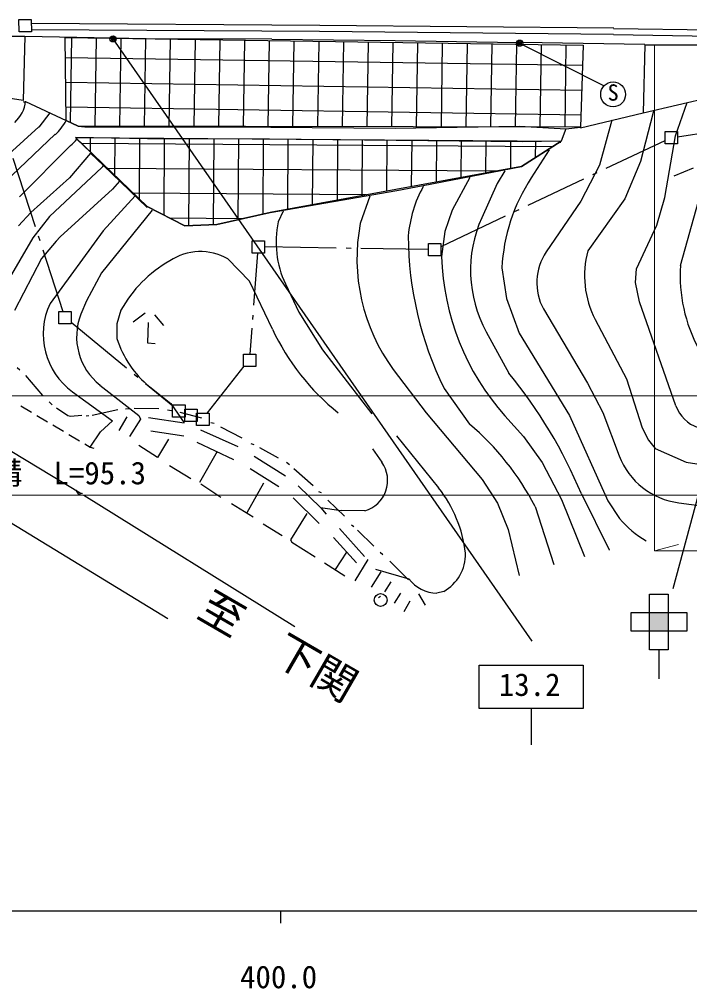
# Model space of a CAD drawing. Units: millimetres, scale not verified. Extents: x 40000 to 680000, y 20000 to 380000.
# Drawn here: x 446886 to 501079, y 198715 to 277055 of the extents above; entities that cross this region are included whole.
import ezdxf
from ezdxf.enums import TextEntityAlignment as Align

# ---------------------------------------------------------------- set-up
doc = ezdxf.new("R2010")
doc.units = ezdxf.units.MM
doc.header["$LTSCALE"] = 1000
doc.header["$PDMODE"] = 32
doc.header["$PDSIZE"] = 500
for name, color, linetype, lineweight in [('M-BGD', 7, 'Continuous', 25), ('M-BMK-ROW', 30, 'Continuous', 25), ('M-STR-HTXT', 7, 'Continuous', 13), ('M-STR-STRC', 7, 'Continuous', 25), ('M-TTL-BAND', 7, 'Continuous', 25)]:
    doc.layers.add(name, color=color, linetype=linetype, lineweight=lineweight)
doc.layers.add('M-BMK-HTXT', color=7, linetype='Continuous')
doc.styles.add('ＭＳ ゴシック', font='')
doc.styles.get('ＭＳ ゴシック').set_extended_font_data('MS Gothic')

msp = doc.modelspace()

# ---------------------------------------------------------------- hatches: boundary and pattern name
at = {"layer": 'M-STR-STRC'}
msp.add_hatch(color=256, dxfattribs=at).paths.add_polyline_path([(497842, 229109), (499342, 229109), (499342, 227609), (497842, 227609)])

# ---------------------------------------------------------------- linework, layer by layer
at = {"layer": 'M-BGD'}
for p, q in [((447853, 276737), (471168, 276593)), ((471168, 276593), (494941, 276363)), ((447861, 276237), (471164, 276093)), ((471164, 276093), (494935, 275863)), ((494929, 275831), (512848, 275561)), ((494935, 276331), (512840, 276062)), ((434882, 275713), (447334, 275688)), ((447334, 275687), (447192, 270498)), ((447334, 275687), (457126, 275512)), ((450674, 268873), (450593, 275602)), ((450593, 275602), (492480, 274960)), ((450674, 268873), (450593, 275602)), ((451087, 275594), (450982, 268729)), ((453087, 275564), (452977, 268415)), ((455086, 275533), (454977, 268412)), ((457086, 275502), (456977, 268409)), ((457126, 275512), (467298, 275480)), ((459086, 275472), (458978, 268405)), ((461086, 275441), (460978, 268402)), ((463085, 275410), (462978, 268399)), ((465085, 275380), (464978, 268396)), ((467085, 275349), (466978, 268392)), ((467298, 275460), (477278, 275361)), ((469085, 275318), (468979, 268389)), ((471085, 275288), (470979, 268386)), ((473084, 275257), (472979, 268383)), ((475084, 275226), (474979, 268379)), ((477084, 275196), (476979, 268376)), ((477278, 275361), (487179, 275195)), ((479084, 275165), (478979, 268373)), ((481083, 275134), (480980, 268370)), ((483083, 275104), (482980, 268366)), ((485083, 275073), (484980, 268363)), ((487083, 275042), (486980, 268360)), ((487472, 275218), (497457, 275054)), ((489082, 275012), (488980, 268357)), ((491082, 274981), (490981, 268353)), ((497459, 274993), (497328, 269504)), ((497459, 274993), (507108, 275016)), ((492480, 274960), (492264, 268351)), ((492480, 274960), (492264, 268351)), ((492426, 273318), (450613, 273960)), ((492361, 271319), (450637, 271959)), ((438899, 271795), (447187, 270532)), ((497328, 269504), (507028, 271778)), ((447193, 270418), (447390, 270326)), ((447389, 270406), (450674, 268873)), ((499924, 267643), (500882, 270337)), ((449335, 269496), (448453, 268331)), ((492296, 269320), (450661, 269958)), ((492258, 268299), (497328, 269504)), ((498135, 269522), (497107, 265577)), ((450674, 268873), (451650, 268417)), ((451650, 268417), (450674, 268873)), ((494789, 268900), (493796, 265277)), ((448448, 268365), (444304, 264610)), ((451650, 268417), (452173, 268373)), ((492264, 268351), (451650, 268417)), ((452173, 268373), (457210, 268383)), ((457210, 268383), (467225, 268353)), ((467225, 268353), (477274, 268252)), ((477274, 268252), (487319, 268414)), ((487319, 268414), (491066, 268212)), ((491066, 268212), (490688, 267221)), ((491066, 268212), (492264, 268351)), ((449775, 267769), (444774, 263019)), ((457258, 267404), (451411, 267507)), ((451411, 267507), (451538, 267385)), ((451411, 267507), (490688, 267221)), ((457230, 261927), (451411, 267507)), ((451538, 267385), (452638, 266330)), ((452605, 267498), (452597, 266370)), ((454605, 267483), (454583, 264465)), ((456605, 267469), (456569, 262560)), ((467109, 267366), (457258, 267404)), ((458605, 267454), (458560, 261237)), ((460605, 267440), (460554, 260367)), ((462605, 267425), (462554, 260452)), ((464605, 267411), (464557, 260851)), ((466605, 267396), (466561, 261308)), ((477356, 267269), (467109, 267366)), ((468605, 267382), (468564, 261701)), ((470605, 267367), (470566, 262068)), ((472605, 267353), (472569, 262434)), ((474605, 267338), (474572, 262801)), ((476605, 267324), (476574, 263167)), ((487536, 267170), (477356, 267269)), ((478605, 267309), (478577, 263534)), ((480604, 267295), (480580, 263901)), ((482604, 267280), (482583, 264267)), ((484604, 267266), (484585, 264634)), ((486604, 267251), (486588, 265000)), ((487498, 265167), (490688, 267221)), ((490688, 267221), (487498, 265167)), ((490688, 267221), (487536, 267170)), ((488604, 267236), (488594, 265873)), ((490606, 267141), (490605, 267087)), ((499066, 262646), (499924, 267643)), ((451007, 266853), (446888, 262702)), ((489962, 266754), (451908, 267031)), ((489710, 266510), (488279, 264242)), ((452640, 266249), (450950, 264257)), ((452640, 266249), (453698, 265234)), ((497107, 265577), (495829, 262556)), ((453547, 265089), (449329, 261120)), ((453698, 265234), (457231, 261846)), ((485423, 264787), (454009, 265015)), ((487498, 265167), (467166, 261446)), ((479536, 263629), (487498, 265167)), ((486143, 264824), (485524, 263802)), ((493796, 265277), (492275, 262355)), ((501356, 265040), (499800, 264379)), ((450950, 264257), (447813, 261455)), ((483314, 264278), (481885, 261643)), ((454416, 263319), (450181, 259470)), ((454994, 263991), (454416, 263319)), ((477417, 263220), (479536, 263629)), ((485524, 263802), (484269, 261023)), ((456236, 262800), (453653, 259960)), ((474913, 262863), (456111, 263000)), ((467166, 261446), (477417, 263220)), ((475225, 262760), (474446, 260565)), ((495829, 262556), (492855, 258359)), ((498425, 260425), (499066, 262646)), ((457230, 261927), (460261, 260355)), ((460261, 260355), (457230, 261927)), ((492275, 262355), (489476, 258269)), ((500350, 257169), (501794, 262349)), ((447813, 261455), (446811, 260362)), ((449329, 261120), (447975, 259397)), ((457616, 261646), (453527, 256563)), ((464928, 260936), (459058, 260978)), ((462859, 260465), (467166, 261446)), ((467166, 261446), (462859, 260465)), ((468206, 261545), (467803, 260685)), ((481885, 261643), (481278, 259904)), ((460261, 260355), (462859, 260465)), ((462859, 260465), (460261, 260355)), ((496777, 256883), (498425, 260425)), ((447975, 259397), (445860, 255784)), ((453653, 259960), (449363, 254084)), ((450181, 259470), (449873, 259134)), ((481278, 259904), (481030, 257883)), ((449873, 259134), (448663, 257717)), ((411728, 257397), (458893, 228635)), ((448663, 257717), (446482, 253512)), ((465486, 255909), (463743, 257697)), ((485897, 256963), (486277, 254484)), ((453527, 256563), (452310, 254312)), ((496695, 255790), (496777, 256883)), ((467339, 252019), (465486, 255909)), ((468395, 255680), (469480, 253389)), ((497031, 254238), (496695, 255790)), ((452310, 254312), (451858, 253220)), ((486277, 254484), (487287, 251680)), ((499969, 245814), (497031, 254238)), ((428141, 253068), (451804, 238781)), ((455099, 253542), (454752, 252442)), ((457054, 253314), (456092, 252579)), ((457805, 253186), (458539, 252309)), ((469480, 253389), (471388, 250346)), ((489259, 253650), (492820, 247640)), ((454752, 252442), (454771, 251257)), ((457297, 252543), (457238, 250923)), ((493440, 252794), (495987, 248007)), ((484634, 251810), (486471, 248460)), ((487287, 251680), (491368, 245025)), ((457238, 250923), (457856, 250851)), ((471388, 250346), (475383, 245171)), ((446717, 248921), (446924, 248722)), ((477115, 248749), (479783, 245242)), ((447373, 248276), (448752, 246664)), ((492820, 247640), (494053, 245282)), ((495987, 248007), (497235, 244046)), ((451187, 246951), (454413, 244608)), ((453404, 247496), (456550, 245030)), ((457434, 247357), (459129, 246005)), ((481225, 247232), (483273, 244345)), ((449298, 246130), (449542, 245892)), ((459129, 246005), (460218, 244452)), ((447016, 245812), (447875, 245301)), ((449890, 245669), (450809, 245040)), ((454858, 245497), (452772, 245049)), ((455461, 245567), (455825, 245598)), ((456157, 245638), (458154, 245599)), ((458852, 245498), (459173, 245450)), ((459859, 245304), (461602, 244859)), ((479783, 245242), (484311, 239865)), ((494053, 245282), (495393, 241770)), ((448305, 245045), (449164, 244534)), ((450809, 245040), (451024, 244979)), ((451024, 244979), (451937, 245075)), ((452284, 245002), (452512, 245026)), ((454413, 244608), (453457, 243717)), ((455579, 244936), (454919, 243825)), ((456667, 244751), (455794, 243331)), ((456550, 245030), (456667, 244751)), ((457318, 244866), (460218, 244452)), ((462369, 244473), (462624, 244412)), ((486150, 244999), (487654, 243349)), ((491368, 245025), (494470, 238148)), ((449594, 244278), (450453, 243767)), ((452614, 242480), (453457, 243717)), ((457504, 243791), (460178, 243398)), ((461525, 243887), (464553, 242534)), ((463143, 244120), (464883, 243243)), ((497235, 244046), (497759, 243040)), ((450883, 243511), (451742, 243000)), ((458935, 243128), (458064, 241637)), ((461245, 242894), (464189, 241483)), ((477378, 243383), (480784, 239188)), ((487654, 243349), (489169, 241250)), ((497759, 243040), (498293, 242376)), ((452172, 242744), (452614, 242480)), ((452614, 242480), (452912, 242401)), ((458064, 241637), (456549, 242615)), ((462869, 242115), (461439, 239611)), ((465600, 242782), (465837, 242691)), ((466309, 242448), (467804, 241625)), ((475447, 242335), (476201, 241261)), ((498293, 242376), (500786, 241256)), ((465878, 241741), (468402, 240159)), ((459031, 241010), (460742, 239937)), ((465555, 240751), (467865, 239301)), ((468487, 241270), (468720, 241083)), ((469089, 240762), (470629, 239388)), ((489169, 241250), (490725, 238250)), ((500786, 241256), (506148, 240463)), ((484311, 239865), (485534, 237944)), ((451441, 239000), (451660, 238649)), ((461553, 239509), (463179, 238434)), ((466627, 239559), (465271, 237165)), ((469431, 239357), (471268, 237574)), ((451955, 238739), (451660, 238649)), ((451804, 238781), (451955, 238739)), ((452084, 238608), (469164, 227973)), ((469036, 238379), (471137, 236296)), ((471060, 238896), (471297, 238806)), ((471822, 238203), (473165, 236897)), ((490725, 238250), (492590, 233645)), ((492328, 238699), (494583, 234173)), ((464034, 237922), (465788, 236848)), ((471238, 237603), (472910, 237352)), ((471268, 237574), (471694, 237067)), ((485534, 237944), (486413, 235833)), ((488582, 237687), (490087, 232999)), ((494470, 238148), (495410, 236703)), ((500211, 237982), (504188, 237469)), ((470116, 237126), (468819, 234997)), ((474813, 237325), (472915, 237348)), ((466601, 236286), (468141, 235338)), ((472773, 235899), (474792, 233645)), ((473736, 236205), (473922, 236071)), ((486413, 235833), (487291, 232116)), ((472280, 235171), (474132, 233127)), ((474236, 235781), (475542, 234476)), ((468819, 234997), (468927, 234790)), ((468927, 234790), (470793, 233621)), ((473343, 233998), (472413, 232579)), ((476053, 233986), (476270, 233803)), ((494583, 234173), (494596, 234153)), ((471564, 233119), (473189, 232087)), ((475053, 233396), (474012, 231685)), ((476849, 233263), (478350, 231757)), ((476105, 232396), (475321, 231156)), ((475679, 232618), (478370, 231835)), ((476910, 231605), (476415, 230793)), ((476095, 230419), (475928, 230289)), ((477690, 230686), (477195, 229874)), ((479162, 230625), (479701, 229718)), ((481196, 230818), (480648, 230671)), ((478449, 230021), (477984, 229176))]:
    msp.add_line(p, q, dxfattribs=at)
msp.add_lwpolyline([(446848, 277039), (447848, 277055), (447864, 276055), (446864, 276039)], close=True, dxfattribs=at)
msp.add_circle((476096, 230125), 520, dxfattribs=at)
for centre, radius, start, end in [((444724, 270716), 2675, 311.99878, 354.07514), ((512043, 265839), 14387, 164.40789, 165.16637), ((446521, 271218), 4770, 313.09176, 330.54342), ((447338, 271043), 5569, 311.20495, 318.9487), ((447802, 271187), 8379, 313.28954, 314.72491), ((500476, 256222), 14598, 146.6729, 177.09094), ((488378, 258694), 10086, 151.22568, 175.10673), ((493735, 256785), 10372, 155.87867, 208.65857), ((475636, 259074), 7998, 168.3782, 205.11213), ((489410, 257736), 15229, 169.29425, 216.16454), ((506433, 259659), 28105, 180.21373, 206.24189), ((461522, 253844), 4448, 60.04512, 123.93564), ((501137, 258415), 20114, 181.51532, 221.83339), ((493251, 255777), 4524, 146.57452, 208.05616), ((500262, 256325), 7681, 164.64252, 207.36202), ((464094, 248603), 10262, 119.50811, 151.23015), ((512601, 256296), 12282, 175.92033, 208.59606), ((454578, 251617), 5769, 154.68474, 233.999), ((456491, 251400), 4977, 158.55965, 231.67296), ((484931, 260357), 19467, 205.35764, 230.93677), ((462523, 253691), 8125, 197.43507, 231.22468), ((455990, 223533), 39376, 22.65481, 39.27637), ((502742, 246846), 2958, 200.39766, 250.0711), ((469276, 227740), 21717, 27.25801, 49.86985), ((500973, 243910), 5976, 200.97853, 262.68075), ((474096, 239791), 2568, 286.21459, 34.93117), ((472496, 232676), 10540, 6.69249, 38.15452), ((502105, 242512), 8864, 220.94731, 239.12336), ((479469, 233856), 3495, 299.61384, 0.79154), ((480753, 233688), 3019, 217.87746, 268.00508)]:
    msp.add_arc(centre, radius, start, end, dxfattribs=at)
at = {"layer": 'M-BMK-ROW'}
for p, q in [((500108, 267568), (505841, 268432)), ((494339, 265029), (499091, 267277)), ((446363, 265834), (448165, 260321)), ((488011, 262036), (492531, 264174)), ((493254, 264516), (493616, 264687)), ((486926, 261523), (487288, 261694)), ((480982, 258711), (486203, 261181)), ((448414, 259560), (448538, 259180)), ((466721, 258685), (472503, 258592)), ((473303, 258579), (473702, 258573)), ((474502, 258560), (479941, 258472)), ((448787, 258420), (450409, 253457)), ((465841, 253950), (466163, 258163)), ((465753, 252803), (465779, 253140)), ((451064, 252585), (455545, 248899)), ((465539, 250004), (465700, 252106)), ((456163, 248391), (456472, 248137)), ((462089, 245261), (465070, 249023)), ((457090, 247629), (459285, 245824)), ((460281, 245561), (460281, 244893)), ((461274, 245239), (461274, 244559)), ((460281, 244893), (460272, 244893)), ((461274, 244559), (461220, 244559))]:
    msp.add_line(p, q, dxfattribs=at)
for points in [[(500106, 266991), (499104, 266990), (499103, 267993), (500106, 267993)], [(466702, 258163), (465700, 258163), (465700, 259165), (466702, 259166)], [(480959, 257934), (479957, 257933), (479957, 258936), (480959, 258936)], [(451066, 252439), (450064, 252439), (450064, 253441), (451066, 253441)], [(466002, 249002), (465000, 249001), (465000, 250004), (466002, 250004)]]:
    msp.add_lwpolyline(points, close=True, dxfattribs=at)
for points in [[(460272, 244893), (459279, 244893), (459279, 245895), (460281, 245896), (460281, 245561)], [(460272, 244893), (460271, 245561), (460281, 245561)], [(460281, 245561), (461274, 245562), (461274, 245239)], [(461220, 244559), (461220, 245239), (461274, 245239)], [(461274, 245239), (462222, 245240), (462222, 244237)], [(461220, 244559), (460272, 244559), (460272, 244893)], [(462222, 244237), (461220, 244237), (461220, 244559)]]:
    msp.add_lwpolyline(points, dxfattribs=at)
at = {"layer": 'M-STR-HTXT'}
for p, q in [((498250, 234104), (498250, 274994)), ((567675, 246632), (69426, 246634)), ((513023, 238596), (417956, 238595)), ((500182, 234622), (498250, 234104)), ((539250, 234104), (498250, 234104))]:
    msp.add_line(p, q, dxfattribs=at)
at = {"layer": 'M-STR-STRC'}
for p, q in [((488346, 226786), (454462, 275479)), ((487331, 275132), (494122, 271711)), ((511723, 275548), (499713, 231026)), ((497842, 230609), (499342, 230609)), ((497842, 229109), (497842, 230609)), ((499342, 230609), (499342, 229109)), ((496342, 227609), (496342, 229109)), ((496342, 229109), (497842, 229109)), ((497842, 229109), (499342, 229109)), ((497842, 227609), (497842, 229109)), ((499342, 229109), (500842, 229109)), ((499342, 229109), (499342, 227609)), ((500842, 229109), (500842, 227609)), ((497842, 227609), (496342, 227609)), ((497842, 226109), (497842, 227609)), ((499342, 227609), (497842, 227609)), ((500842, 227609), (499342, 227609)), ((499342, 227609), (499342, 226109)), ((499342, 226109), (497842, 226109)), ((498599, 226109), (498599, 223759)), ((484066, 224858), (492466, 224858)), ((484066, 221358), (484066, 224858)), ((492466, 224858), (492466, 221358)), ((492466, 221358), (484066, 221358)), ((488266, 221358), (488266, 218426))]:
    msp.add_line(p, q, dxfattribs=at)
msp.add_lwpolyline([(497842, 229109), (499342, 229109), (499342, 227609), (497842, 227609)], close=True, dxfattribs=at)
for centre, radius in [((454462, 275479), 150), ((454462, 275479), 120), ((454462, 275479), 90), ((454462, 275479), 60), ((454462, 275479), 30), ((487331, 275132), 150), ((487331, 275132), 120), ((487331, 275132), 90), ((487331, 275132), 60), ((487331, 275132), 30), ((494893, 270988), 1006)]:
    msp.add_circle(centre, radius, dxfattribs=at)
for p in [(454462, 275479), (487331, 275132)]:
    msp.add_point(p, dxfattribs=at)
at = {"layer": 'M-TTL-BAND'}
for p, q in [((40000, 205000), (579000, 205000)), ((468000, 205000), (468000, 204000))]:
    msp.add_line(p, q, dxfattribs=at)

# ---------------------------------------------------------------- texts
at = {"layer": 'M-BMK-HTXT', "style": 'ＭＳ ゴシック'}
msp.add_text('至\u3000下関', height=2566, rotation=329.913, dxfattribs=at).set_placement((462414, 231034), align=Align.TOP_LEFT)
at = {"layer": 'M-STR-HTXT', "style": 'ＭＳ ゴシック'}
msp.add_text('側\u3000溝\u3000L=95.3', height=1833, dxfattribs=at).set_placement((439641, 238925), align=Align.BOTTOM_LEFT)
at = {"layer": 'M-STR-STRC', "style": 'ＭＳ ゴシック'}
msp.add_text('S', height=1320, dxfattribs=at).set_placement((494893, 270088), align=Align.BOTTOM_CENTER)
msp.add_text('13.2', height=1833, dxfattribs=at).set_placement((485653, 221821), align=Align.BOTTOM_LEFT)
at = {"layer": 'M-TTL-BAND', "style": 'ＭＳ ゴシック'}
msp.add_text('400.0', height=1833, dxfattribs=at).set_placement((467844, 198195), align=Align.BOTTOM_CENTER)

doc.saveas('drawing.dxf')
